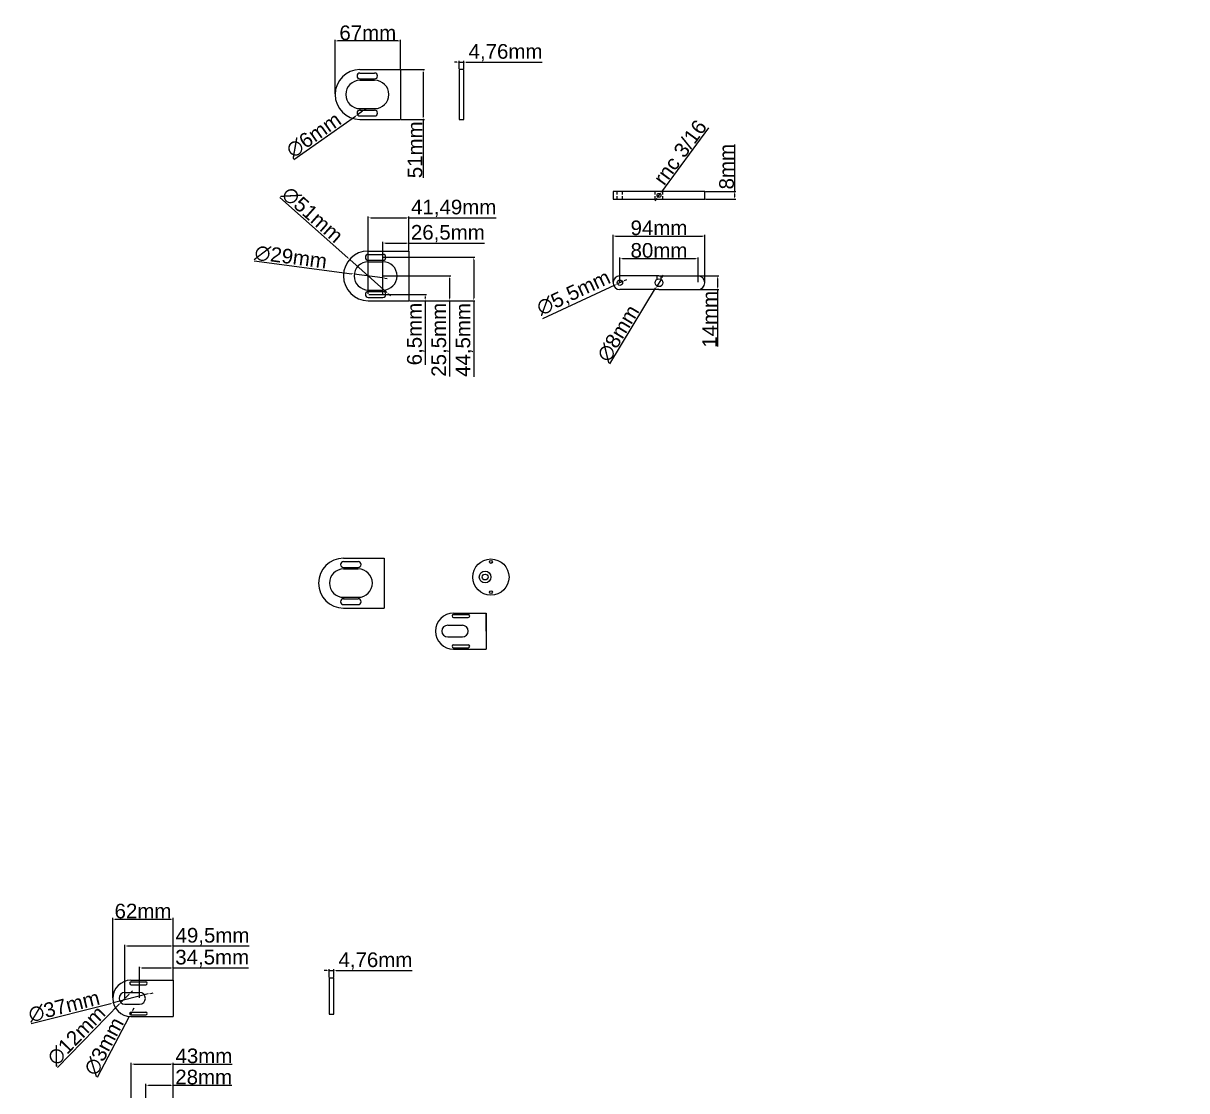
# Model space of a CAD drawing. Header units: centimetres. Extents: x -10816 to 16897, y 31630 to 109107.
# Drawn here: x 266 to 1458, y 61102 to 62196 of the extents above; entities that cross this region are included whole.
import ezdxf

# ---------------------------------------------------------------- set-up
doc = ezdxf.new("R2010")
doc.units = ezdxf.units.CM
doc.header["$LTSCALE"] = 0.5
doc.linetypes.add('DASHED2', pattern=[9.525, 6.35, -3.175])
doc.styles.get("Standard").update_dxf_attribs({"font": 'arial.ttf'})
doc.dimstyles.new('ISO-25', dxfattribs={"dimtxt": 15, "dimasz": 2.5, "dimexe": 1.25, "dimexo": 0.625, "dimtad": 1, "dimtxsty": 'Standard', "dimcen": 2.5, "dimclrd": 1, "dimclre": 1, "dimadec": 0, "dimazin": 0, "dimtfac": 1, "dimtmove": 0, "dimatfit": 3, "dimfxl": 1, "dimarcsym": 0})

# ---------------------------------------------------------------- blocks, each defined once
blk = doc.blocks.new('*D290')
at = {"color": 1, "lineweight": -2, "transparency": 16777216}
for p, q in [((877.2, 61930.6), (877.2, 61955.9)), ((957.2, 61930.6), (957.2, 61955.9)), ((879.7, 61954.7), (954.7, 61954.7))]:
    blk.add_line(p, q, dxfattribs=at)
at = {"color": 1, "transparency": 16777216}
for points in [[(879.7, 61955.1), (879.7, 61954.3), (877.2, 61954.7)], [(954.7, 61955.1), (954.7, 61954.3), (957.2, 61954.7)]]:
    blk.add_solid(points, dxfattribs=at)
at = {"layer": 'Defpoints', "color": 0, "transparency": 16777216}
for p in [(957.2, 61954.7), (877.2, 61929.9), (957.2, 61929.9)]:
    blk.add_point(p, dxfattribs=at)
at = {"color": 0, "transparency": 16777216, "insert": (917.2, 61963), "char_height": 15, "attachment_point": 5}
blk.add_mtext('80mm', dxfattribs=at)
blk = doc.blocks.new('*D291')
at = {"color": 1, "lineweight": -2, "transparency": 16777216}
for p, q in [((881.9, 61932.2), (884.2, 61933.2)), ((798.2, 61893.2), (872.4, 61927.7)), ((879.7, 61931.1), (874.7, 61928.8))]:
    blk.add_line(p, q, dxfattribs=at)
at = {"color": 1, "transparency": 16777216}
for points in [[(881.8, 61932.5), (882.1, 61931.8), (879.7, 61931.1)], [(872.3, 61928.1), (872.6, 61927.3), (874.7, 61928.8)]]:
    blk.add_solid(points, dxfattribs=at)
at = {"layer": 'Defpoints', "color": 0, "transparency": 16777216}
for p in [(874.7, 61928.8), (879.7, 61931.1)]:
    blk.add_point(p, dxfattribs=at)
at = {"color": 0, "transparency": 16777216, "insert": (830, 61918.9), "char_height": 15, "attachment_point": 5, "rotation": 24.9719}
blk.add_mtext('∅5,5mm', dxfattribs=at)
blk = doc.blocks.new('*D292')
at = {"color": 1, "lineweight": -2, "transparency": 16777216}
for p, q in [((919.3, 61933.4), (915.1, 61926.5)), ((920.6, 61935.5), (921.9, 61937.6)), ((866.9, 61847), (913.8, 61924.4))]:
    blk.add_line(p, q, dxfattribs=at)
at = {"color": 1, "transparency": 16777216}
for points in [[(920.2, 61935.7), (920.9, 61935.3), (919.3, 61933.4)], [(913.5, 61924.6), (914.2, 61924.2), (915.1, 61926.5)]]:
    blk.add_solid(points, dxfattribs=at)
at = {"layer": 'Defpoints', "color": 0, "transparency": 16777216}
for p in [(919.3, 61933.4), (915.1, 61926.5)]:
    blk.add_point(p, dxfattribs=at)
at = {"color": 0, "transparency": 16777216, "insert": (875.5, 61878), "char_height": 15, "attachment_point": 5, "rotation": 58.7502}
blk.add_mtext('∅8mm', dxfattribs=at)
blk = doc.blocks.new('*D293')
at = {"color": 1, "lineweight": -2, "transparency": 16777216}
for p, q in [((870.2, 61930.6), (870.2, 61979)), ((872.7, 61977.8), (961.7, 61977.8)), ((964.2, 61930.6), (964.2, 61979))]:
    blk.add_line(p, q, dxfattribs=at)
at = {"color": 1, "transparency": 16777216}
for points in [[(872.7, 61978.2), (872.7, 61977.4), (870.2, 61977.8)], [(961.7, 61978.2), (961.7, 61977.4), (964.2, 61977.8)]]:
    blk.add_solid(points, dxfattribs=at)
at = {"layer": 'Defpoints', "color": 0, "transparency": 16777216}
for p in [(964.2, 61977.8), (870.2, 61929.9), (964.2, 61929.9)]:
    blk.add_point(p, dxfattribs=at)
at = {"color": 0, "transparency": 16777216, "insert": (917.2, 61986.1), "char_height": 15, "attachment_point": 5}
blk.add_mtext('94mm', dxfattribs=at)
blk = doc.blocks.new('*D294')
at = {"color": 1, "lineweight": -2, "transparency": 16777216}
for p, q in [((957.8, 61936.9), (978.6, 61936.9)), ((977.3, 61934.4), (977.3, 61925.4)), ((957.8, 61922.9), (978.6, 61922.9)), ((977.3, 61922.9), (977.3, 61864.6))]:
    blk.add_line(p, q, dxfattribs=at)
at = {"color": 1, "transparency": 16777216}
for points in [[(976.9, 61934.4), (977.7, 61934.4), (977.3, 61936.9)], [(976.9, 61925.4), (977.7, 61925.4), (977.3, 61922.9)]]:
    blk.add_solid(points, dxfattribs=at)
at = {"layer": 'Defpoints', "color": 0, "transparency": 16777216}
for p in [(957.2, 61936.9), (957.2, 61922.9), (977.3, 61922.9)]:
    blk.add_point(p, dxfattribs=at)
at = {"color": 0, "transparency": 16777216, "insert": (969.2, 61892.5), "char_height": 15, "attachment_point": 5, "rotation": 90}
blk.add_mtext('14mm', dxfattribs=at)
blk = doc.blocks.new('*D295')
at = {"color": 1, "lineweight": -2, "transparency": 16777216}
for p, q in [((967.8, 62088.6), (919.8, 62023.1)), ((914.5, 62015.9), (913.1, 62013.9)), ((916, 62017.9), (918.4, 62021.1))]:
    blk.add_line(p, q, dxfattribs=at)
at = {"color": 1, "transparency": 16777216}
for points in [[(914.2, 62016.1), (914.9, 62015.6), (916, 62017.9)], [(919.5, 62023.4), (920.2, 62022.9), (918.4, 62021.1)]]:
    blk.add_solid(points, dxfattribs=at)
at = {"layer": 'Defpoints', "color": 0, "transparency": 16777216}
for p in [(916, 62017.9), (918.4, 62021.1)]:
    blk.add_point(p, dxfattribs=at)
at = {"color": 0, "transparency": 16777216, "insert": (938.9, 62063.5), "char_height": 15, "attachment_point": 5, "rotation": 53.8161}
blk.add_mtext('rnc 3/16', dxfattribs=at)
blk = doc.blocks.new('*D296')
at = {"color": 1, "lineweight": -2, "transparency": 16777216}
for p, q in [((994.8, 62023.5), (994.8, 62071.6)), ((964.8, 62023.5), (996.1, 62023.5)), ((964.8, 62015.5), (996.1, 62015.5)), ((994.8, 62018), (994.8, 62021))]:
    blk.add_line(p, q, dxfattribs=at)
at = {"color": 1, "transparency": 16777216}
for points in [[(994.4, 62021), (995.2, 62021), (994.8, 62023.5)], [(994.4, 62018), (995.2, 62018), (994.8, 62015.5)]]:
    blk.add_solid(points, dxfattribs=at)
at = {"layer": 'Defpoints', "color": 0, "transparency": 16777216}
for p in [(964.2, 62023.5), (964.2, 62015.5), (994.8, 62023.5)]:
    blk.add_point(p, dxfattribs=at)
at = {"color": 0, "transparency": 16777216, "insert": (986.5, 62048.8), "char_height": 15, "attachment_point": 5, "rotation": 90}
blk.add_mtext('8mm', dxfattribs=at)
blk = doc.blocks.new('*D297')
at = {"color": 1, "lineweight": -2, "transparency": 16777216}
for p, q in [((585.4, 62123.4), (585.4, 62178.8)), ((649.9, 62177.6), (587.9, 62177.6)), ((652.4, 62148.9), (652.4, 62178.8))]:
    blk.add_line(p, q, dxfattribs=at)
at = {"color": 1, "transparency": 16777216}
for points in [[(587.9, 62178), (587.9, 62177.1), (585.4, 62177.6)], [(649.9, 62178), (649.9, 62177.1), (652.4, 62177.6)]]:
    blk.add_solid(points, dxfattribs=at)
at = {"layer": 'Defpoints', "color": 0, "transparency": 16777216}
for p in [(585.4, 62177.6), (652.4, 62148.2), (585.4, 62122.7)]:
    blk.add_point(p, dxfattribs=at)
at = {"color": 0, "transparency": 16777216, "insert": (618.9, 62185.8), "char_height": 15, "attachment_point": 5}
blk.add_mtext('67mm', dxfattribs=at)
blk = doc.blocks.new('*D298')
at = {"color": 1, "lineweight": -2, "transparency": 16777216}
for p, q in [((653, 62148.2), (676.9, 62148.2)), ((675.6, 62145.7), (675.6, 62099.7)), ((653, 62097.2), (676.9, 62097.2)), ((675.6, 62097.2), (675.6, 62037.5))]:
    blk.add_line(p, q, dxfattribs=at)
at = {"color": 1, "transparency": 16777216}
for points in [[(675.2, 62145.7), (676, 62145.7), (675.6, 62148.2)], [(675.2, 62099.7), (676, 62099.7), (675.6, 62097.2)]]:
    blk.add_solid(points, dxfattribs=at)
at = {"layer": 'Defpoints', "color": 0, "transparency": 16777216}
for p in [(652.4, 62148.2), (652.4, 62097.2), (675.6, 62097.2)]:
    blk.add_point(p, dxfattribs=at)
at = {"color": 0, "transparency": 16777216, "insert": (667.3, 62066.1), "char_height": 15, "attachment_point": 5, "rotation": 90}
blk.add_mtext('51mm', dxfattribs=at)
blk = doc.blocks.new('*D299')
at = {"color": 1, "lineweight": -2, "transparency": 16777216}
for p, q in [((634.4, 61918.6), (634.4, 61971.8)), ((636.9, 61970.6), (658.4, 61970.6)), ((660.9, 61963.1), (660.9, 61971.8)), ((660.9, 61970.6), (738.4, 61970.6))]:
    blk.add_line(p, q, dxfattribs=at)
at = {"color": 1, "transparency": 16777216}
for points in [[(636.9, 61971), (636.9, 61970.2), (634.4, 61970.6)], [(658.4, 61971), (658.4, 61970.2), (660.9, 61970.6)]]:
    blk.add_solid(points, dxfattribs=at)
at = {"layer": 'Defpoints', "color": 0, "transparency": 16777216}
for p in [(660.9, 61970.6), (660.9, 61962.5), (634.4, 61918)]:
    blk.add_point(p, dxfattribs=at)
at = {"color": 0, "transparency": 16777216, "insert": (700.9, 61980.2), "char_height": 15, "attachment_point": 5}
blk.add_mtext('26,5mm', dxfattribs=at)
blk = doc.blocks.new('*D300')
at = {"color": 1, "lineweight": -2, "transparency": 16777216}
for p, q in [((619.4, 61918.6), (619.4, 61997.7)), ((621.9, 61996.4), (658.4, 61996.4)), ((660.9, 61963.1), (660.9, 61997.7)), ((660.9, 61996.4), (750.4, 61996.4))]:
    blk.add_line(p, q, dxfattribs=at)
at = {"color": 1, "transparency": 16777216}
for points in [[(621.9, 61996.8), (621.9, 61996), (619.4, 61996.4)], [(658.4, 61996.8), (658.4, 61996), (660.9, 61996.4)]]:
    blk.add_solid(points, dxfattribs=at)
at = {"layer": 'Defpoints', "color": 0, "transparency": 16777216}
for p in [(660.9, 61996.4), (660.9, 61962.5), (619.4, 61918)]:
    blk.add_point(p, dxfattribs=at)
at = {"color": 0, "transparency": 16777216, "insert": (706.9, 62006.1), "char_height": 15, "attachment_point": 5}
blk.add_mtext('41,49mm', dxfattribs=at)
blk = doc.blocks.new('*D301')
at = {"color": 1, "lineweight": -2, "transparency": 16777216}
for p, q in [((528.8, 62017.4), (598.5, 61955.5)), ((638.5, 61920), (600.4, 61953.9)), ((640.4, 61918.4), (642.2, 61916.7))]:
    blk.add_line(p, q, dxfattribs=at)
at = {"color": 1, "transparency": 16777216}
for points in [[(598.8, 61955.8), (598.2, 61955.2), (600.4, 61953.9)], [(640.7, 61918.7), (640.1, 61918.1), (638.5, 61920)]]:
    blk.add_solid(points, dxfattribs=at)
at = {"layer": 'Defpoints', "color": 0, "transparency": 16777216}
for p in [(600.4, 61953.9), (638.5, 61920)]:
    blk.add_point(p, dxfattribs=at)
at = {"color": 0, "transparency": 16777216, "insert": (562.1, 61999.5), "char_height": 15, "attachment_point": 5, "rotation": 318.4289}
blk.add_mtext('∅51mm', dxfattribs=at)
blk = doc.blocks.new('*D302')
at = {"color": 1, "lineweight": -2, "transparency": 16777216}
for p, q in [((502.4, 61952.4), (602.6, 61939.2)), ((633.8, 61935.1), (605.1, 61938.9)), ((636.3, 61934.7), (638.8, 61934.4))]:
    blk.add_line(p, q, dxfattribs=at)
at = {"color": 1, "transparency": 16777216}
for points in [[(602.6, 61939.6), (602.5, 61938.8), (605.1, 61938.9)], [(636.3, 61935.1), (636.2, 61934.3), (633.8, 61935.1)]]:
    blk.add_solid(points, dxfattribs=at)
at = {"layer": 'Defpoints', "color": 0, "transparency": 16777216}
for p in [(605.1, 61938.9), (633.8, 61935.1)]:
    blk.add_point(p, dxfattribs=at)
at = {"color": 0, "transparency": 16777216, "insert": (540, 61956.2), "char_height": 15, "attachment_point": 5, "rotation": 352.4794}
blk.add_mtext('∅29mm', dxfattribs=at)
blk = doc.blocks.new('*D303')
at = {"color": 1, "lineweight": -2, "transparency": 16777216}
for p, q in [((620.1, 61918), (678.9, 61918)), ((661.5, 61911.5), (678.9, 61911.5)), ((677.7, 61915.5), (677.7, 61914)), ((677.7, 61911.5), (677.7, 61845.8))]:
    blk.add_line(p, q, dxfattribs=at)
at = {"color": 1, "transparency": 16777216}
for points in [[(677.2, 61915.5), (678.1, 61915.5), (677.7, 61918)], [(677.2, 61914), (678.1, 61914), (677.7, 61911.5)]]:
    blk.add_solid(points, dxfattribs=at)
at = {"layer": 'Defpoints', "color": 0, "transparency": 16777216}
for p in [(619.4, 61918), (660.9, 61911.5), (677.7, 61911.5)]:
    blk.add_point(p, dxfattribs=at)
at = {"color": 0, "transparency": 16777216, "insert": (668, 61877.4), "char_height": 15, "attachment_point": 5, "rotation": 90}
blk.add_mtext('6,5mm', dxfattribs=at)
blk = doc.blocks.new('*D304')
at = {"color": 1, "lineweight": -2, "transparency": 16777216}
for p, q in [((635.1, 61937), (703.9, 61937)), ((702.6, 61934.5), (702.6, 61914)), ((661.5, 61911.5), (703.9, 61911.5)), ((702.6, 61911.5), (702.6, 61834))]:
    blk.add_line(p, q, dxfattribs=at)
at = {"color": 1, "transparency": 16777216}
for points in [[(702.2, 61934.5), (703, 61934.5), (702.6, 61937)], [(702.2, 61914), (703, 61914), (702.6, 61911.5)]]:
    blk.add_solid(points, dxfattribs=at)
at = {"layer": 'Defpoints', "color": 0, "transparency": 16777216}
for p in [(634.4, 61937), (660.9, 61911.5), (702.6, 61911.5)]:
    blk.add_point(p, dxfattribs=at)
at = {"color": 0, "transparency": 16777216, "insert": (693, 61871.5), "char_height": 15, "attachment_point": 5, "rotation": 90}
blk.add_mtext('25,5mm', dxfattribs=at)
blk = doc.blocks.new('*D305')
at = {"color": 1, "lineweight": -2, "transparency": 16777216}
for p, q in [((635.1, 61956), (728.7, 61956)), ((727.4, 61953.5), (727.4, 61914)), ((662.2, 61911.5), (728.7, 61911.5)), ((727.4, 61911.5), (727.4, 61833.6))]:
    blk.add_line(p, q, dxfattribs=at)
at = {"color": 1, "transparency": 16777216}
for points in [[(727, 61953.5), (727.9, 61953.5), (727.4, 61956)], [(727, 61914), (727.9, 61914), (727.4, 61911.5)]]:
    blk.add_solid(points, dxfattribs=at)
at = {"layer": 'Defpoints', "color": 0, "transparency": 16777216}
for p in [(634.4, 61956), (661.5, 61911.5), (727.4, 61911.5)]:
    blk.add_point(p, dxfattribs=at)
at = {"color": 0, "transparency": 16777216, "insert": (717.8, 61871.3), "char_height": 15, "attachment_point": 5, "rotation": 90}
blk.add_mtext('44,5mm', dxfattribs=at)
blk = doc.blocks.new('*D306')
at = {"color": 1, "lineweight": -2, "transparency": 16777216}
for p, q in [((543.1, 62056.1), (606.4, 62100.6)), ((613.4, 62105.5), (608.5, 62102)), ((615.4, 62106.9), (617.5, 62108.3))]:
    blk.add_line(p, q, dxfattribs=at)
at = {"color": 1, "transparency": 16777216}
for points in [[(606.2, 62100.9), (606.6, 62100.2), (608.5, 62102)], [(615.2, 62107.3), (615.6, 62106.6), (613.4, 62105.5)]]:
    blk.add_solid(points, dxfattribs=at)
at = {"layer": 'Defpoints', "color": 0, "transparency": 16777216}
for p in [(608.5, 62102), (613.4, 62105.5)]:
    blk.add_point(p, dxfattribs=at)
at = {"color": 0, "transparency": 16777216, "insert": (563.5, 62081.1), "char_height": 15, "attachment_point": 5, "rotation": 35.0918}
blk.add_mtext('∅6mm', dxfattribs=at)
blk = doc.blocks.new('*D307')
at = {"color": 1, "lineweight": -2, "transparency": 16777216}
for p, q in [((710.1, 62155.9), (707.6, 62155.9)), ((712.6, 62148.9), (712.6, 62157.1)), ((712.6, 62155.9), (717.3, 62155.9)), ((717.3, 62148.9), (717.3, 62157.1)), ((719.8, 62155.9), (797.7, 62155.9))]:
    blk.add_line(p, q, dxfattribs=at)
at = {"color": 1, "transparency": 16777216}
for points in [[(710.1, 62156.3), (710.1, 62155.5), (712.6, 62155.9)], [(719.8, 62156.3), (719.8, 62155.5), (717.3, 62155.9)]]:
    blk.add_solid(points, dxfattribs=at)
at = {"layer": 'Defpoints', "color": 0, "transparency": 16777216}
for p in [(712.6, 62148.2), (717.3, 62155.9), (717.3, 62148.2)]:
    blk.add_point(p, dxfattribs=at)
at = {"color": 0, "transparency": 16777216, "insert": (760, 62165.5), "char_height": 15, "attachment_point": 5}
blk.add_mtext('4,76mm', dxfattribs=at)
blk = doc.blocks.new('*D423')
at = {"color": 1, "lineweight": -2, "transparency": 16777216}
for p, q in [((576.8, 61225.5), (574.3, 61225.5)), ((579.3, 61218.5), (579.3, 61226.8)), ((579.3, 61225.5), (584, 61225.5)), ((584, 61218.5), (584, 61226.8)), ((586.5, 61225.5), (664.4, 61225.5)), ((16014, 54809.9), (16164.7, 54960.6)), ((16184.8, 54944.1), (16165.6, 54963.3)), ((16030.5, 54789.8), (16011.3, 54809))]:
    blk.add_line(p, q, dxfattribs=at)
at = {"color": 1, "transparency": 16777216}
for points in [[(576.8, 61225.9), (576.8, 61225.1), (579.3, 61225.5)], [(586.5, 61225.9), (586.5, 61225.1), (584, 61225.5)], [(16164.4, 54960.9), (16165, 54960.4), (16166.5, 54962.4)], [(16013.7, 54810.2), (16014.3, 54809.6), (16012.2, 54808.1)]]:
    blk.add_solid(points, dxfattribs=at)
at = {"layer": 'Defpoints', "color": 0, "transparency": 16777216}
for p in [(579.3, 61217.9), (584, 61225.5), (584, 61217.9), (16166.5, 54962.4), (16185.2, 54943.7), (16030.9, 54789.4)]:
    blk.add_point(p, dxfattribs=at)
at = {"color": 0, "transparency": 16777216, "insert": (626.7, 61235.2), "char_height": 15, "attachment_point": 5}
blk.add_mtext('4,76mm', dxfattribs=at)
at = {"color": 0, "transparency": 16777216, "insert": (16083.5, 54891.1), "char_height": 15, "attachment_point": 5, "rotation": 45}
blk.add_mtext('250mm', dxfattribs=at)
blk = doc.blocks.new('*D424')
at = {"color": 1, "lineweight": -2, "transparency": 16777216}
for p, q in [((394, 61201.6), (358.2, 61192.6)), ((396.5, 61202.2), (398.9, 61202.8)), ((274.1, 61171.4), (355.7, 61191.9))]:
    blk.add_line(p, q, dxfattribs=at)
at = {"color": 1, "transparency": 16777216}
for points in [[(396.4, 61202.6), (396.6, 61201.8), (394, 61201.6)], [(355.6, 61192.4), (355.8, 61191.5), (358.2, 61192.6)]]:
    blk.add_solid(points, dxfattribs=at)
at = {"layer": 'Defpoints', "color": 0, "transparency": 16777216}
for p in [(394, 61201.6), (358.2, 61192.6)]:
    blk.add_point(p, dxfattribs=at)
at = {"color": 0, "transparency": 16777216, "insert": (307.7, 61188.8), "char_height": 15, "attachment_point": 5, "rotation": 14.1116}
blk.add_mtext('∅37mm', dxfattribs=at)
blk = doc.blocks.new('*D425')
at = {"color": 1, "lineweight": -2, "transparency": 16777216}
for p, q in [((376, 61203.1), (377.8, 61204.9)), ((374.3, 61201.4), (365.9, 61192.8)), ((300.9, 61126.4), (364.2, 61191))]:
    blk.add_line(p, q, dxfattribs=at)
at = {"color": 1, "transparency": 16777216}
for points in [[(363.9, 61191.3), (364.5, 61190.7), (365.9, 61192.8)], [(375.7, 61203.4), (376.3, 61202.9), (374.3, 61201.4)]]:
    blk.add_solid(points, dxfattribs=at)
at = {"layer": 'Defpoints', "color": 0, "transparency": 16777216}
for p in [(365.9, 61192.8), (374.3, 61201.4)]:
    blk.add_point(p, dxfattribs=at)
at = {"color": 0, "transparency": 16777216, "insert": (320.4, 61158.8), "char_height": 15, "attachment_point": 5, "rotation": 45.6091}
blk.add_mtext('∅12mm', dxfattribs=at)
blk = doc.blocks.new('*D426')
at = {"color": 1, "lineweight": -2, "transparency": 16777216}
for p, q in [((377.2, 61182.9), (375.7, 61180.2)), ((378.3, 61185.1), (379.5, 61187.3)), ((342, 61116.3), (374.6, 61178)), ((9186.2, 50382.9), (9186.2, 50435.5)), ((9188.7, 50434.2), (9281.7, 50434.2)), ((9284.2, 50382.9), (9284.2, 50435.5))]:
    blk.add_line(p, q, dxfattribs=at)
at = {"color": 1, "transparency": 16777216}
for points in [[(378, 61185.3), (378.7, 61184.9), (377.2, 61182.9)], [(374.2, 61178.2), (374.9, 61177.8), (375.7, 61180.2)], [(9188.7, 50434.7), (9188.7, 50433.8), (9186.2, 50434.2)], [(9281.7, 50434.7), (9281.7, 50433.8), (9284.2, 50434.2)]]:
    blk.add_solid(points, dxfattribs=at)
at = {"layer": 'Defpoints', "color": 0, "transparency": 16777216}
for p in [(377.2, 61182.9), (375.7, 61180.2), (9284.2, 50434.2), (9186.2, 50382.3), (9284.2, 50382.3)]:
    blk.add_point(p, dxfattribs=at)
at = {"color": 0, "transparency": 16777216, "insert": (348.7, 61147.8), "char_height": 15, "attachment_point": 5, "rotation": 62.1415}
blk.add_mtext('∅3mm', dxfattribs=at)
at = {"color": 0, "transparency": 16777216, "insert": (9235.2, 50442.5), "char_height": 15, "attachment_point": 5}
blk.add_mtext('98mm', dxfattribs=at)
blk = doc.blocks.new('*D427')
at = {"color": 1, "lineweight": -2, "transparency": 16777216}
for p, q in [((370.1, 61197.7), (370.1, 61251.9)), ((372.6, 61250.7), (417.1, 61250.7)), ((419.6, 61216.2), (419.6, 61251.9)), ((419.6, 61250.7), (497.4, 61250.7)), ((9188.7, 50390.9), (9188.7, 50416.1)), ((9191.2, 50414.9), (9279.2, 50414.9)), ((9281.7, 50390.9), (9281.7, 50416.1))]:
    blk.add_line(p, q, dxfattribs=at)
at = {"color": 1, "transparency": 16777216}
for points in [[(372.6, 61251.1), (372.6, 61250.3), (370.1, 61250.7)], [(417.1, 61251.1), (417.1, 61250.3), (419.6, 61250.7)], [(9191.2, 50415.3), (9191.2, 50414.5), (9188.7, 50414.9)], [(9279.2, 50415.3), (9279.2, 50414.5), (9281.7, 50414.9)]]:
    blk.add_solid(points, dxfattribs=at)
at = {"layer": 'Defpoints', "color": 0, "transparency": 16777216}
for p in [(419.6, 61250.7), (419.6, 61215.6), (370.1, 61197.1), (9281.7, 50414.9), (9188.7, 50390.3), (9281.7, 50390.3)]:
    blk.add_point(p, dxfattribs=at)
at = {"color": 0, "transparency": 16777216, "char_height": 15, "attachment_point": 5}
for s, insert in [('49,5mm', (459.8, 61260.3)), ('93mm', (9235.2, 50423.2))]:
    blk.add_mtext(s, dxfattribs=dict(at, insert=insert))
blk = doc.blocks.new('*D428')
at = {"color": 1, "lineweight": -2, "transparency": 16777216}
for p, q in [((357.6, 61197.7), (357.6, 61279.4)), ((360.1, 61278.1), (417.1, 61278.1)), ((419.6, 61216.2), (419.6, 61279.4)), ((9185.5, 50382.3), (9154.1, 50382.3)), ((9155.3, 50379.8), (9155.3, 50344.8)), ((9185.5, 50342.3), (9154.1, 50342.3)), ((9155.3, 50342.3), (9155.3, 50282))]:
    blk.add_line(p, q, dxfattribs=at)
at = {"color": 1, "transparency": 16777216}
for points in [[(360.1, 61278.6), (360.1, 61277.7), (357.6, 61278.1)], [(417.1, 61278.6), (417.1, 61277.7), (419.6, 61278.1)], [(9154.9, 50379.8), (9155.8, 50379.8), (9155.3, 50382.3)], [(9154.9, 50344.8), (9155.8, 50344.8), (9155.3, 50342.3)]]:
    blk.add_solid(points, dxfattribs=at)
at = {"layer": 'Defpoints', "color": 0, "transparency": 16777216}
for p in [(419.6, 61278.1), (419.6, 61215.6), (357.6, 61197.1), (9186.2, 50382.3), (9155.3, 50342.3), (9186.2, 50342.3)]:
    blk.add_point(p, dxfattribs=at)
at = {"color": 0, "transparency": 16777216, "insert": (388.6, 61286.4), "char_height": 15, "attachment_point": 5}
blk.add_mtext('62mm', dxfattribs=at)
at = {"color": 0, "transparency": 16777216, "insert": (9147.1, 50310.9), "char_height": 15, "attachment_point": 5, "rotation": 90}
blk.add_mtext('40mm', dxfattribs=at)
blk = doc.blocks.new('*D429')
at = {"color": 1, "lineweight": -2, "transparency": 16777216}
for p, q in [((385.1, 61197.7), (385.1, 61229.5)), ((419.6, 61216.2), (419.6, 61229.5)), ((387.6, 61228.2), (417.1, 61228.2)), ((419.6, 61228.2), (496.8, 61228.2)), ((9188, 50334.3), (9175.1, 50334.3)), ((9176.4, 50331.8), (9176.4, 50265.8)), ((9219.5, 50263.3), (9175.1, 50263.3))]:
    blk.add_line(p, q, dxfattribs=at)
at = {"color": 1, "transparency": 16777216}
for points in [[(387.6, 61228.6), (387.6, 61227.8), (385.1, 61228.2)], [(417.1, 61228.6), (417.1, 61227.8), (419.6, 61228.2)], [(9175.9, 50331.8), (9176.8, 50331.8), (9176.4, 50334.3)], [(9175.9, 50265.8), (9176.8, 50265.8), (9176.4, 50263.3)]]:
    blk.add_solid(points, dxfattribs=at)
at = {"layer": 'Defpoints', "color": 0, "transparency": 16777216}
for p in [(419.6, 61228.2), (419.6, 61215.6), (385.1, 61197.1), (9188.7, 50334.3), (9176.4, 50263.3), (9220.2, 50263.3)]:
    blk.add_point(p, dxfattribs=at)
at = {"color": 0, "transparency": 16777216, "insert": (459.5, 61237.9), "char_height": 15, "attachment_point": 5}
blk.add_mtext('34,5mm', dxfattribs=at)
at = {"color": 0, "transparency": 16777216, "insert": (9168.2, 50298.8), "char_height": 15, "attachment_point": 5, "rotation": 90}
blk.add_mtext('71mm', dxfattribs=at)
blk = doc.blocks.new('*D430')
at = {"color": 1, "lineweight": -2, "transparency": 16777216}
for p, q in [((376.6, 61085.4), (376.6, 61131.1)), ((379.1, 61129.8), (417.1, 61129.8)), ((419.6, 61088.4), (419.6, 61131.1)), ((419.6, 61129.8), (479.9, 61129.8)), ((9220.2, 50262.7), (9220.2, 50222.1)), ((9250.2, 50262.7), (9250.2, 50222.1)), ((9222.7, 50223.3), (9247.7, 50223.3)), ((9250.2, 50223.3), (9309.9, 50223.3))]:
    blk.add_line(p, q, dxfattribs=at)
at = {"color": 1, "transparency": 16777216}
for points in [[(379.1, 61130.2), (379.1, 61129.4), (376.6, 61129.8)], [(417.1, 61130.2), (417.1, 61129.4), (419.6, 61129.8)], [(9222.7, 50223.7), (9222.7, 50222.9), (9220.2, 50223.3)], [(9247.7, 50223.7), (9247.7, 50222.9), (9250.2, 50223.3)]]:
    blk.add_solid(points, dxfattribs=at)
at = {"layer": 'Defpoints', "color": 0, "transparency": 16777216}
for p in [(419.6, 61129.8), (419.6, 61087.8), (376.6, 61084.8), (9220.2, 50263.3), (9250.2, 50263.3), (9250.2, 50223.3)]:
    blk.add_point(p, dxfattribs=at)
at = {"color": 0, "transparency": 16777216, "char_height": 15, "attachment_point": 5}
for s, insert in [('43mm', (451, 61138.1)), ('30mm', (9281.3, 50231.6))]:
    blk.add_mtext(s, dxfattribs=dict(at, insert=insert))
blk = doc.blocks.new('*D431')
at = {"color": 1, "lineweight": -2, "transparency": 16777216}
for p, q in [((391.6, 61085.4), (391.6, 61109.4)), ((419.6, 61088.4), (419.6, 61109.4)), ((394.1, 61108.1), (417.1, 61108.1)), ((419.6, 61108.1), (479.6, 61108.1)), ((9188, 50390.3), (9136.1, 50390.3)), ((9137.4, 50387.8), (9137.4, 50336.8)), ((9188, 50334.3), (9136.1, 50334.3)), ((9137.4, 50334.3), (9137.4, 50274.6))]:
    blk.add_line(p, q, dxfattribs=at)
at = {"color": 1, "transparency": 16777216}
for points in [[(394.1, 61108.5), (394.1, 61107.7), (391.6, 61108.1)], [(417.1, 61108.5), (417.1, 61107.7), (419.6, 61108.1)], [(9137, 50387.8), (9137.8, 50387.8), (9137.4, 50390.3)], [(9137, 50336.8), (9137.8, 50336.8), (9137.4, 50334.3)]]:
    blk.add_solid(points, dxfattribs=at)
at = {"layer": 'Defpoints', "color": 0, "transparency": 16777216}
for p in [(419.6, 61108.1), (419.6, 61087.8), (391.6, 61084.8), (9188.7, 50390.3), (9137.4, 50334.3), (9188.7, 50334.3)]:
    blk.add_point(p, dxfattribs=at)
at = {"color": 0, "transparency": 16777216, "insert": (450.8, 61116.4), "char_height": 15, "attachment_point": 5}
blk.add_mtext('28mm', dxfattribs=at)
at = {"color": 0, "transparency": 16777216, "insert": (9129.1, 50303.2), "char_height": 15, "attachment_point": 5, "rotation": 90}
blk.add_mtext('56mm', dxfattribs=at)

msp = doc.modelspace()

# ---------------------------------------------------------------- linework, layer by layer
for p, q in [((610.906, 62148.249), (652.391, 62148.249)), ((652.401, 62148.249), (652.401, 62097.249)), ((712.579, 62148.249), (712.579, 62097.249)), ((717.339, 62148.249), (712.579, 62148.249)), ((717.339, 62097.249), (717.339, 62148.249)), ((610.906, 62144.749), (625.906, 62144.749)), ((610.906, 62138.749), (625.906, 62138.749)), ((610.906, 62137.249), (625.906, 62137.249)), ((610.906, 62108.249), (610.906, 62106.749)), ((610.906, 62108.249), (625.906, 62108.249)), ((610.906, 62106.749), (625.906, 62106.749)), ((610.906, 62100.749), (625.906, 62100.749)), ((610.906, 62097.249), (610.906, 62097.249)), ((610.906, 62097.249), (652.391, 62097.249)), ((712.579, 62097.249), (717.339, 62097.249)), ((964.189, 62023.516), (870.189, 62023.516)), ((870.189, 62023.516), (870.189, 62015.516)), ((870.189, 62015.516), (964.189, 62015.516)), ((964.189, 62015.516), (964.189, 62023.516)), ((619.429, 61962.458), (660.915, 61962.458)), ((619.429, 61958.958), (634.429, 61958.958)), ((660.925, 61962.458), (660.925, 61911.458)), ((619.429, 61952.958), (634.429, 61952.958)), ((619.429, 61951.458), (634.429, 61951.458)), ((917.189, 61936.943), (877.189, 61936.943)), ((917.189, 61936.943), (957.189, 61936.943)), ((619.429, 61922.458), (619.429, 61920.958)), ((619.429, 61922.458), (634.429, 61922.458)), ((619.429, 61920.958), (634.429, 61920.958)), ((917.189, 61922.943), (877.189, 61922.943)), ((917.189, 61922.943), (957.189, 61922.943)), ((619.429, 61914.958), (634.429, 61914.958)), ((619.429, 61911.458), (619.429, 61911.458)), ((619.429, 61911.458), (660.915, 61911.458)), ((594.058, 61647.805), (635.544, 61647.805)), ((635.554, 61647.805), (635.554, 61596.805)), ((594.058, 61644.305), (609.058, 61644.305)), ((594.058, 61638.305), (609.058, 61638.305)), ((594.058, 61636.805), (609.058, 61636.805)), ((594.058, 61607.805), (594.058, 61606.305)), ((594.058, 61607.805), (609.058, 61607.805)), ((594.058, 61606.305), (609.058, 61606.305)), ((594.058, 61600.305), (609.058, 61600.305)), ((594.058, 61596.805), (594.058, 61596.805)), ((594.058, 61596.805), (635.544, 61596.805)), ((706.774, 61591.681), (740.274, 61591.681)), ((706.774, 61590.181), (721.774, 61590.181)), ((706.774, 61587.181), (721.774, 61587.181)), ((740.274, 61573.181), (740.274, 61591.681)), ((740.274, 61591.681), (740.274, 61554.681)), ((700.774, 61579.181), (715.774, 61579.181)), ((700.774, 61567.181), (715.774, 61567.181)), ((706.774, 61559.181), (721.774, 61559.181)), ((706.774, 61556.181), (721.774, 61556.181)), ((706.774, 61554.681), (740.274, 61554.681)), ((579.274, 61217.911), (579.274, 61180.911)), ((584.034, 61217.911), (579.274, 61217.911)), ((584.034, 61180.911), (584.034, 61217.911)), ((376.1, 61215.57), (419.6, 61215.57)), ((376.45, 61214.07), (391.45, 61214.07)), ((376.45, 61211.07), (391.45, 61211.07)), ((419.6, 61215.57), (419.6, 61178.57)), ((370.1, 61203.07), (385.1, 61203.07)), ((370.1, 61191.07), (385.1, 61191.07)), ((376.45, 61183.07), (391.45, 61183.07)), ((579.274, 61180.911), (584.034, 61180.911)), ((376.1, 61178.57), (419.6, 61178.57)), ((376.45, 61180.07), (391.45, 61180.07))]:
    msp.add_line(p, q)
at = {"linetype": 'DASHED2'}
for p, q in [((874.439, 62015.516), (874.439, 62023.516)), ((879.939, 62015.516), (879.939, 62023.516)), ((913.189, 62015.516), (913.189, 62023.516)), ((921.189, 62015.516), (921.189, 62023.516)), ((915.189, 61933.407), (915.189, 61936.943)), ((919.189, 61936.943), (919.189, 61933.407))]:
    msp.add_line(p, q, dxfattribs=at)
for centre, radius in [((917.189, 62019.516), 2), ((877.189, 61929.943), 2.75), ((917.189, 61929.943), 4), ((745.072, 61628.562), 18.5), ((745.072, 61644.062), 1.5), ((739.072, 61628.562), 6), ((739.072, 61628.562), 3), ((745.072, 61613.062), 1.5)]:
    msp.add_circle(centre, radius)
for centre, radius, start, end in [((610.906, 62122.749), 25.5, 90, 270), ((610.906, 62122.749), 14.5, 90, 270), ((610.906, 62141.749), 3, 90, 270), ((625.906, 62141.749), 3, 270, 90), ((625.906, 62122.749), 14.5, 270, 90), ((610.906, 62103.749), 3, 90, 270), ((625.906, 62103.749), 3, 270, 90), ((619.429, 61936.958), 25.5, 90, 270), ((619.429, 61955.958), 3, 90, 270), ((634.429, 61955.958), 3, 270, 90), ((619.429, 61936.958), 14.5, 90, 270), ((634.429, 61936.958), 14.5, 270, 90), ((877.189, 61929.943), 7, 90, 270), ((957.189, 61929.943), 7, 270, 90), ((619.429, 61917.958), 3, 90, 270), ((634.429, 61917.958), 3, 270, 90), ((594.058, 61622.305), 25.5, 90, 270), ((594.058, 61622.305), 14.5, 90, 270), ((594.058, 61641.305), 3, 90, 270), ((609.058, 61641.305), 3, 270, 90), ((609.058, 61622.305), 14.5, 270, 90), ((594.058, 61603.305), 3, 90, 270), ((609.058, 61603.305), 3, 270, 90), ((706.774, 61573.181), 18.5, 90, 270), ((706.774, 61588.681), 1.5, 90, 270), ((721.774, 61588.681), 1.5, 270, 90), ((700.774, 61573.181), 6, 90, 270), ((715.774, 61573.181), 6, 270, 90), ((706.774, 61557.681), 1.5, 90, 270), ((721.774, 61557.681), 1.5, 270, 90), ((376.1, 61197.07), 18.5, 90, 270), ((376.45, 61212.57), 1.5, 90, 270), ((391.45, 61212.57), 1.5, 270, 90), ((370.1, 61197.07), 6, 90, 270), ((385.1, 61197.07), 6, 270, 90), ((376.45, 61181.57), 1.5, 90, 270), ((391.45, 61181.57), 1.5, 270, 90)]:
    msp.add_arc(centre, radius, start, end)

# ---------------------------------------------------------------- dimensions: what is measured, and where the dimension line sits
for base, p1, p2, picture, middle in [((585.4056, 62177.5503), (652.4009, 62148.2489), (585.4056, 62122.7489), '*D297', (618.9033, 62185.8339)), ((717.339, 62155.868), (712.579, 62148.249), (717.339, 62148.249), '*D307', (760.003, 62165.507)), ((660.915, 61996.432), (619.429, 61917.958), (660.915, 61962.458), '*D300', (706.906, 62006.071)), ((964.189, 61977.784), (870.189, 61929.943), (964.189, 61929.943), '*D293', (917.189, 61986.068)), ((660.925, 61970.591), (634.429, 61917.958), (660.925, 61962.458), '*D299', (700.915, 61980.23)), ((957.189, 61954.676), (877.189, 61929.943), (957.189, 61929.943), '*D290', (917.189, 61962.96)), ((419.6, 61278.139), (357.6, 61197.07), (419.6, 61215.57), '*D428', (388.6, 61286.423)), ((419.6, 61250.698), (370.1, 61197.07), (419.6, 61215.57), '*D427', (459.765, 61260.337)), ((419.6, 61228.216), (385.1, 61197.07), (419.6, 61215.57), '*D429', (459.458, 61237.855)), ((584.034, 61225.53), (579.274, 61217.911), (584.034, 61217.911), '*D423', (626.699, 61235.169)), ((419.584, 61129.805), (376.584, 61084.787), (419.584, 61087.787), '*D430', (451.011, 61138.093)), ((9250.162, 50223.31), (9220.162, 50263.318), (9250.162, 50263.318), '*D430', (9281.281, 50231.599)), ((419.584, 61108.11), (391.584, 61084.787), (419.584, 61087.787), '*D431', (450.837, 61116.394))]:
    dim = msp.add_linear_dim(base=base, p1=p1, p2=p2, dimstyle='ISO-25', override={"dimpost": 'mm'})
    dim.commit()
    dim.dimension.update_dxf_attribs({"geometry": picture, "text_midpoint": middle})
for base, p1, p2, picture, middle in [((675.617, 62097.249), (652.401, 62148.249), (652.391, 62097.249), '*D298', (667.334, 62066.124)), ((994.824, 62023.516), (964.189, 62015.516), (964.189, 62023.516), '*D296', (986.54, 62048.824)), ((727.442, 61911.458), (634.429, 61955.958), (661.54, 61911.458), '*D305', (717.833, 61871.293)), ((702.616, 61911.458), (634.429, 61936.958), (660.915, 61911.458), '*D304', (692.977, 61871.467)), ((977.313, 61922.943), (957.189, 61936.943), (957.189, 61922.943), '*D294', (969.157, 61892.525)), ((677.654, 61911.458), (619.429, 61917.958), (660.915, 61911.458), '*D303', (668.014, 61877.381)), ((9155.341, 50342.318), (9186.162, 50382.318), (9186.162, 50342.318), '*D428', (9147.057, 50310.892)), ((9176.353, 50263.318), (9188.662, 50334.318), (9220.162, 50263.318), '*D429', (9168.197, 50298.818)), ((9137.398, 50334.318), (9188.662, 50390.318), (9188.662, 50334.318), '*D431', (9129.114, 50303.194))]:
    dim = msp.add_linear_dim(base=base, p1=p1, p2=p2, angle=90, dimstyle='ISO-25', override={"dimpost": 'mm'})
    dim.commit()
    dim.dimension.update_dxf_attribs({"geometry": picture, "text_midpoint": middle})
for p1, p2, picture, middle in [((613.36, 62105.474), (608.451, 62102.024), '*D306', (568.467, 62073.931)), ((638.507, 61920.037), (600.352, 61953.878), '*D301', (556.275, 61992.971)), ((633.805, 61935.06), (605.054, 61938.855), '*D302', (538.875, 61947.592)), ((919.264, 61933.363), (915.114, 61926.524), '*D292', (882.946, 61873.512)), ((394.042, 61201.58), (358.159, 61192.559), '*D424', (309.792, 61180.4)), ((374.298, 61201.357), (365.903, 61192.782), '*D425', (326.636, 61152.671)), ((377.151, 61182.896), (375.749, 61180.244), '*D426', (356.439, 61143.709))]:
    dim = msp.add_diameter_dim_2p(p1=p1, p2=p2, dimstyle='ISO-25', override={"dimpost": 'mm'})
    dim.commit()
    dim.dimension.update_dxf_attribs({"geometry": picture, "text_midpoint": middle, "dimtype": 163})
dim = msp.add_diameter_dim_2p(p1=(916.008, 62017.902), p2=(918.37, 62021.13), text='rnc 3/16', dimstyle='ISO-25', override={"dimpost": 'mm'})
dim.commit()
dim.dimension.update_dxf_attribs({"geometry": '*D295', "text_midpoint": (945.718, 62058.519), "dimtype": 163})
dim = msp.add_diameter_dim_2p(p1=(879.682, 61931.104), p2=(874.696, 61928.782), dimstyle='ISO-25', override={"dimpost": 'mm'})
dim.commit()
dim.dimension.update_dxf_attribs({"geometry": '*D291', "text_midpoint": (830.006, 61918.874)})
for base, p1, p2, picture, middle in [((9281.662, 50414.882), (9188.662, 50390.318), (9281.662, 50390.318), '*D427', (9235.162, 50414.882)), ((9284.162, 50434.247), (9186.162, 50382.318), (9284.162, 50382.318), '*D426', (9235.162, 50434.247))]:
    dim = msp.add_linear_dim(base=base, p1=p1, p2=p2, dimstyle='ISO-25', override={"dimpost": 'mm'})
    dim.commit()
    dim.dimension.update_dxf_attribs({"geometry": picture, "text_midpoint": middle, "dimtype": 160})
dim = msp.add_aligned_dim(p1=(16030.948, 54789.372), p2=(16185.242, 54943.666), distance=26.517, text='250mm', dimstyle='ISO-25', override={"dimpost": 'mm'})
dim.commit()
dim.dimension.update_dxf_attribs({"geometry": '*D423', "text_midpoint": (16083.487, 54891.127)})

doc.saveas('drawing.dxf')
